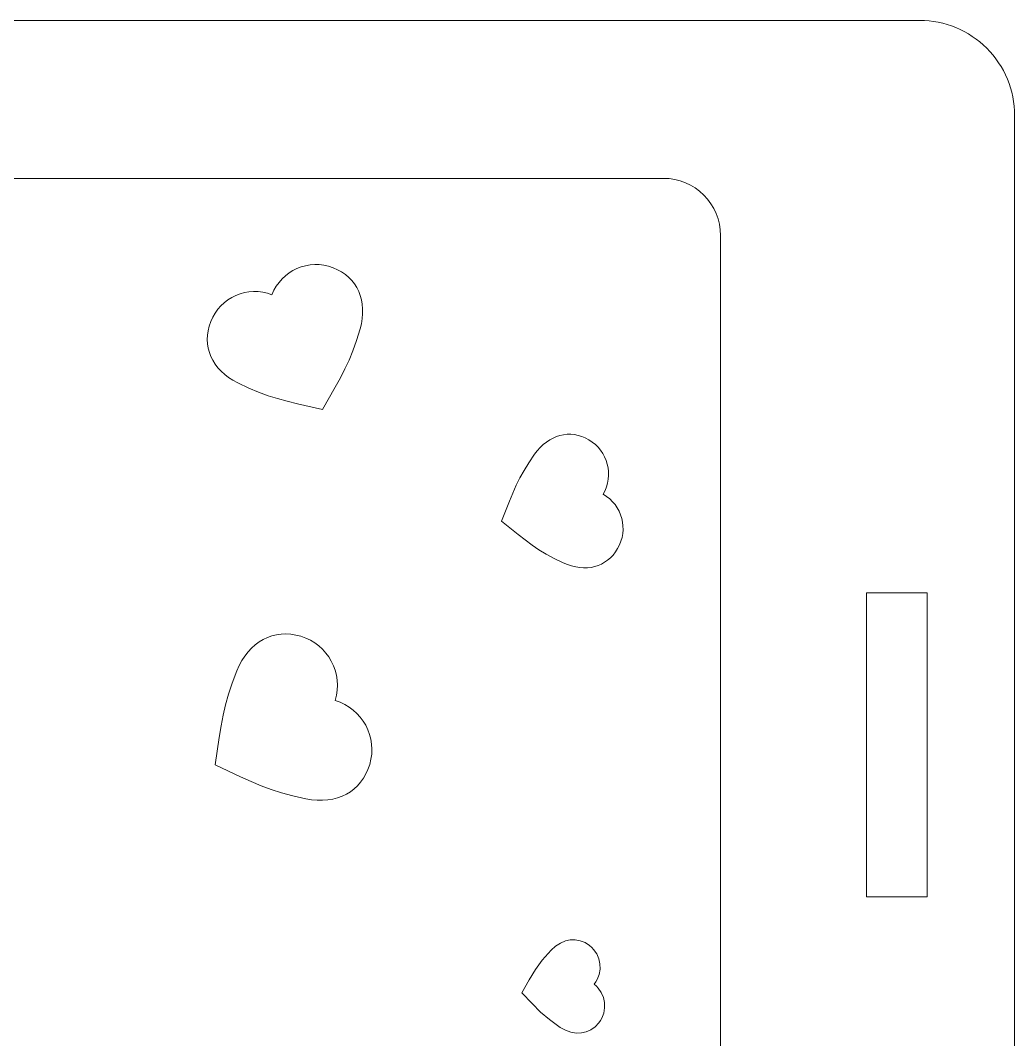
# Model space of a CAD drawing. Header units: millimetres. Extents: x -178 to 178, y -197 to 165.
# Drawn here: x 125.2 to 177.5, y 111.8 to 165.5 of the extents above; entities that cross this region are included whole.
import ezdxf

# ---------------------------------------------------------------- set-up
doc = ezdxf.new("R2010")
doc.units = ezdxf.units.MM
doc.header["$MEASUREMENT"] = 0
doc.layers.add('Calque_par_d_faut', color=7, linetype='Continuous')

msp = doc.modelspace()

# ---------------------------------------------------------------- linework, layer by layer
at = {"layer": 'Calque_par_d_faut', "color": 1, "lineweight": 9}
for points, knots in [([(-173.1455, 165.4772), (-174.4725, 165.4763), (-175.7447, 164.9484), (-176.6824, 164.0095), (-176.6824, 164.0095), (-177.6201, 163.0707), (-178.1464, 161.8041), (-178.1455, 160.4772), (-178.1455, 160.4772), (-178.1455, 160.4772), (-178.1455, -24.5228), (-178.1455, -24.5228), (-178.1455, -24.5228), (-178.1447, -25.8498), (-177.6168, -27.122), (-176.6779, -28.0597), (-176.6779, -28.0597), (-175.7391, -28.9974), (-174.4725, -29.5237), (-173.1455, -29.5228), (-173.1455, -29.5228), (-173.1455, -29.5228), (172.4975, -29.5228), (172.4975, -29.5228), (172.4975, -29.5228), (173.8245, -29.522), (175.0967, -28.9941), (176.0344, -28.0552), (176.0344, -28.0552), (176.9721, -27.1163), (177.4984, -25.8498), (177.4975, -24.5228), (177.4975, -24.5228), (177.4975, -24.5228), (177.4975, 71.9694), (177.4975, 71.9694), (177.4975, 71.9694), (177.4975, 71.9694), (177.4975, 79.9694), (177.4975, 79.9694), (177.4975, 79.9694), (177.4975, 79.9694), (177.4975, 160.4772), (177.4975, 160.4772), (177.4975, 160.4772), (177.4967, 161.8041), (176.9688, 163.0763), (176.0299, 164.014), (176.0299, 164.014), (175.0911, 164.9517), (173.8245, 165.478), (172.4975, 165.4772), (172.4975, 165.4772), (172.4975, 165.4772), (-173.1455, 165.4772), (-173.1455, 165.4772), (-173.1455, 165.4772), (-173.1455, 165.4772), (-173.1455, 165.4772), (-173.1455, 165.4772)], [0, 0, 0, 0, 0.0625, 0.0625, 0.0625, 0.0625, 0.125, 0.125, 0.125, 0.125, 0.1875, 0.1875, 0.1875, 0.1875, 0.25, 0.25, 0.25, 0.25, 0.3125, 0.3125, 0.3125, 0.3125, 0.375, 0.375, 0.375, 0.375, 0.4375, 0.4375, 0.4375, 0.4375, 0.5, 0.5, 0.5, 0.5, 0.5625, 0.5625, 0.5625, 0.5625, 0.625, 0.625, 0.625, 0.625, 0.6875, 0.6875, 0.6875, 0.6875, 0.75, 0.75, 0.75, 0.75, 0.8125, 0.8125, 0.8125, 0.8125, 0.875, 0.875, 0.875, 0.875, 1, 1, 1, 1]), ([(169.6975, 119.3522), (169.6975, 119.3522), (169.6975, 135.3522), (169.6975, 135.3522), (169.6975, 135.3522), (169.6975, 135.3522), (172.8975, 135.3522), (172.8975, 135.3522), (172.8975, 135.3522), (172.8975, 135.3522), (172.8975, 119.3522), (172.8975, 119.3522), (172.8975, 119.3522), (172.8975, 119.3522), (169.6975, 119.3522), (169.6975, 119.3522), (169.6975, 119.3522), (169.6975, 119.3522), (169.6975, 119.3522), (169.6975, 119.3522)], [0, 0, 0, 0, 0.1666667, 0.1666667, 0.1666667, 0.1666667, 0.3333333, 0.3333333, 0.3333333, 0.3333333, 0.5, 0.5, 0.5, 0.5, 0.6666667, 0.6666667, 0.6666667, 0.6666667, 1, 1, 1, 1])]:
    msp.add_open_spline(points, degree=3, knots=knots, dxfattribs=at)
at = {"layer": 'Calque_par_d_faut', "color": 150, "lineweight": 9}
for points, knots in [([(159.0166, 157.1652), (159.8117, 157.1657), (160.5745, 156.8503), (161.1371, 156.2884), (161.1371, 156.2884), (161.6997, 155.7265), (162.0161, 154.9604), (162.0166, 154.1652), (162.0166, 154.1652), (162.0166, 154.1652), (162.0166, -18.2109), (162.0166, -18.2109), (162.0166, -18.2109), (162.0171, -19.006), (161.7017, -19.7688), (161.1398, -20.3314), (161.1398, -20.3314), (160.5779, -20.894), (159.8117, -21.2104), (159.0166, -21.2109), (159.0166, -21.2109), (159.0166, -21.2109), (38.413, -21.2109), (38.413, -21.2109), (38.413, -21.2109), (37.6179, -21.2114), (36.8551, -20.896), (36.2925, -20.3341), (36.2925, -20.3341), (35.7299, -19.7722), (35.4135, -19.006), (35.413, -18.2109), (35.413, -18.2109), (35.413, -18.2109), (35.413, 154.1652), (35.413, 154.1652), (35.413, 154.1652), (35.4125, 154.9604), (35.7279, 155.7231), (36.2898, 156.2857), (36.2898, 156.2857), (36.8517, 156.8484), (37.6179, 157.1647), (38.413, 157.1652), (38.413, 157.1652), (38.413, 157.1652), (159.0166, 157.1652), (159.0166, 157.1652), (159.0166, 157.1652), (159.0166, 157.1652), (159.0166, 157.1652), (159.0166, 157.1652)], [0, 0, 0, 0, 0.0714286, 0.0714286, 0.0714286, 0.0714286, 0.1428571, 0.1428571, 0.1428571, 0.1428571, 0.2142857, 0.2142857, 0.2142857, 0.2142857, 0.2857143, 0.2857143, 0.2857143, 0.2857143, 0.3571429, 0.3571429, 0.3571429, 0.3571429, 0.4285714, 0.4285714, 0.4285714, 0.4285714, 0.5, 0.5, 0.5, 0.5, 0.5714286, 0.5714286, 0.5714286, 0.5714286, 0.6428571, 0.6428571, 0.6428571, 0.6428571, 0.7142857, 0.7142857, 0.7142857, 0.7142857, 0.7857143, 0.7857143, 0.7857143, 0.7857143, 0.8571429, 0.8571429, 0.8571429, 0.8571429, 1, 1, 1, 1]), ([(138.4027, 151.0426), (138.4027, 151.0426), (138.5069, 151.2752), (138.5069, 151.2752), (138.5069, 151.2752), (138.5069, 151.2752), (138.6316, 151.4919), (138.6316, 151.4919), (138.6316, 151.4919), (138.6316, 151.4919), (138.7753, 151.692), (138.7753, 151.692), (138.7753, 151.692), (138.7753, 151.692), (138.9362, 151.8749), (138.9362, 151.8749), (138.9362, 151.8749), (138.9362, 151.8749), (139.1128, 152.0397), (139.1128, 152.0397), (139.1128, 152.0397), (139.1128, 152.0397), (139.3035, 152.1858), (139.3035, 152.1858), (139.3035, 152.1858), (139.3035, 152.1858), (139.5065, 152.3125), (139.5065, 152.3125), (139.5065, 152.3125), (139.5065, 152.3125), (139.7203, 152.4191), (139.7203, 152.4191), (139.7203, 152.4191), (139.7203, 152.4191), (139.9434, 152.5048), (139.9434, 152.5048), (139.9434, 152.5048), (139.9434, 152.5048), (140.174, 152.5689), (140.174, 152.5689), (140.174, 152.5689), (140.174, 152.5689), (140.4105, 152.6107), (140.4105, 152.6107), (140.4105, 152.6107), (140.4105, 152.6107), (140.6513, 152.6295), (140.6513, 152.6295), (140.6513, 152.6295), (140.6513, 152.6295), (140.8948, 152.6247), (140.8948, 152.6247), (140.8948, 152.6247), (140.8948, 152.6247), (141.1395, 152.5954), (141.1395, 152.5954), (141.1395, 152.5954), (141.1395, 152.5954), (141.3835, 152.5409), (141.3835, 152.5409), (141.3835, 152.5409), (141.3835, 152.5409), (141.6254, 152.4606), (141.6254, 152.4606), (141.6254, 152.4606), (141.6254, 152.4606), (141.8571, 152.3586), (141.8571, 152.3586), (141.8571, 152.3586), (141.8571, 152.3586), (142.0711, 152.2399), (142.0711, 152.2399), (142.0711, 152.2399), (142.0711, 152.2399), (142.2673, 152.1053), (142.2673, 152.1053), (142.2673, 152.1053), (142.2673, 152.1053), (142.4453, 151.9554), (142.4453, 151.9554), (142.4453, 151.9554), (142.4453, 151.9554), (142.6047, 151.791), (142.6047, 151.791), (142.6047, 151.791), (142.6047, 151.791), (142.7453, 151.613), (142.7453, 151.613), (142.7453, 151.613), (142.7453, 151.613), (142.8668, 151.4219), (142.8668, 151.4219), (142.8668, 151.4219), (142.8668, 151.4219), (142.9687, 151.2185), (142.9687, 151.2185), (142.9687, 151.2185), (142.9687, 151.2185), (143.0508, 151.0036), (143.0508, 151.0036), (143.0508, 151.0036), (143.0508, 151.0036), (143.1128, 150.7779), (143.1128, 150.7779), (143.1128, 150.7779), (143.1128, 150.7779), (143.1543, 150.5421), (143.1543, 150.5421), (143.1543, 150.5421), (143.1543, 150.5421), (143.175, 150.297), (143.175, 150.297), (143.175, 150.297), (143.175, 150.297), (143.1746, 150.0433), (143.1746, 150.0433), (143.1746, 150.0433), (143.1746, 150.0433), (143.1528, 149.7817), (143.1528, 149.7817), (143.1528, 149.7817), (143.1528, 149.7817), (143.1092, 149.513), (143.1092, 149.513), (143.1092, 149.513), (143.1092, 149.513), (143.0435, 149.2379), (143.0435, 149.2379), (143.0435, 149.2379), (143.0435, 149.2379), (142.853, 148.6275), (142.853, 148.6275), (142.853, 148.6275), (142.853, 148.6275), (142.6613, 148.0907), (142.6613, 148.0907), (142.6613, 148.0907), (142.6613, 148.0907), (142.4607, 147.6023), (142.4607, 147.6023), (142.4607, 147.6023), (142.4607, 147.6023), (142.2438, 147.1369), (142.2438, 147.1369), (142.2438, 147.1369), (142.2438, 147.1369), (142.0029, 146.6692), (142.0029, 146.6692), (142.0029, 146.6692), (142.0029, 146.6692), (141.7307, 146.1741), (141.7307, 146.1741), (141.7307, 146.1741), (141.7307, 146.1741), (141.0616, 144.9998), (141.0616, 144.9998), (141.0616, 144.9998), (141.0616, 144.9998), (139.7438, 145.2998), (139.7438, 145.2998), (139.7438, 145.2998), (139.7438, 145.2998), (139.1948, 145.4336), (139.1948, 145.4336), (139.1948, 145.4336), (139.1948, 145.4336), (138.6873, 145.572), (138.6873, 145.572), (138.6873, 145.572), (138.6873, 145.572), (138.1976, 145.7264), (138.1976, 145.7264), (138.1976, 145.7264), (138.1976, 145.7264), (137.702, 145.9085), (137.702, 145.9085), (137.702, 145.9085), (137.702, 145.9085), (137.1767, 146.1298), (137.1767, 146.1298), (137.1767, 146.1298), (137.1767, 146.1298), (136.598, 146.4017), (136.598, 146.4017), (136.598, 146.4017), (136.598, 146.4017), (136.3508, 146.5391), (136.3508, 146.5391), (136.3508, 146.5391), (136.3508, 146.5391), (136.1232, 146.6885), (136.1232, 146.6885), (136.1232, 146.6885), (136.1232, 146.6885), (135.9156, 146.8491), (135.9156, 146.8491), (135.9156, 146.8491), (135.9156, 146.8491), (135.7283, 147.0203), (135.7283, 147.0203), (135.7283, 147.0203), (135.7283, 147.0203), (135.5615, 147.2011), (135.5615, 147.2011), (135.5615, 147.2011), (135.5615, 147.2011), (135.4157, 147.391), (135.4157, 147.391), (135.4157, 147.391), (135.4157, 147.391), (135.2912, 147.5892), (135.2912, 147.5892), (135.2912, 147.5892), (135.2912, 147.5892), (135.1882, 147.7949), (135.1882, 147.7949), (135.1882, 147.7949), (135.1882, 147.7949), (135.1071, 148.0075), (135.1071, 148.0075), (135.1071, 148.0075), (135.1071, 148.0075), (135.0483, 148.2261), (135.0483, 148.2261), (135.0483, 148.2261), (135.0483, 148.2261), (135.012, 148.4501), (135.012, 148.4501), (135.012, 148.4501), (135.012, 148.4501), (134.9985, 148.6787), (134.9985, 148.6787), (134.9985, 148.6787), (134.9985, 148.6787), (135.0083, 148.9111), (135.0083, 148.9111), (135.0083, 148.9111), (135.0083, 148.9111), (135.0415, 149.1468), (135.0415, 149.1468), (135.0415, 149.1468), (135.0415, 149.1468), (135.0986, 149.3848), (135.0986, 149.3848), (135.0986, 149.3848), (135.0986, 149.3848), (135.1799, 149.6245), (135.1799, 149.6245), (135.1799, 149.6245), (135.1799, 149.6245), (135.2841, 149.8571), (135.2841, 149.8571), (135.2841, 149.8571), (135.2841, 149.8571), (135.4089, 150.0738), (135.4089, 150.0738), (135.4089, 150.0738), (135.4089, 150.0738), (135.5525, 150.2739), (135.5525, 150.2739), (135.5525, 150.2739), (135.5525, 150.2739), (135.7135, 150.4568), (135.7135, 150.4568), (135.7135, 150.4568), (135.7135, 150.4568), (135.89, 150.6216), (135.89, 150.6216), (135.89, 150.6216), (135.89, 150.6216), (136.0807, 150.7677), (136.0807, 150.7677), (136.0807, 150.7677), (136.0807, 150.7677), (136.2837, 150.8944), (136.2837, 150.8944), (136.2837, 150.8944), (136.2837, 150.8944), (136.4976, 151.001), (136.4976, 151.001), (136.4976, 151.001), (136.4976, 151.001), (136.7206, 151.0867), (136.7206, 151.0867), (136.7206, 151.0867), (136.7206, 151.0867), (136.9512, 151.1508), (136.9512, 151.1508), (136.9512, 151.1508), (136.9512, 151.1508), (137.1877, 151.1926), (137.1877, 151.1926), (137.1877, 151.1926), (137.1877, 151.1926), (137.4285, 151.2114), (137.4285, 151.2114), (137.4285, 151.2114), (137.4285, 151.2114), (137.6721, 151.2066), (137.6721, 151.2066), (137.6721, 151.2066), (137.6721, 151.2066), (137.9167, 151.1773), (137.9167, 151.1773), (137.9167, 151.1773), (137.9167, 151.1773), (138.1607, 151.1228), (138.1607, 151.1228), (138.1607, 151.1228), (138.1607, 151.1228), (138.4027, 151.0426), (138.4027, 151.0426), (138.4027, 151.0426), (138.4027, 151.0426), (138.4027, 151.0426), (138.4027, 151.0426)], [0, 0, 0, 0, 0.0125, 0.0125, 0.0125, 0.0125, 0.025, 0.025, 0.025, 0.025, 0.0375, 0.0375, 0.0375, 0.0375, 0.05, 0.05, 0.05, 0.05, 0.0625, 0.0625, 0.0625, 0.0625, 0.075, 0.075, 0.075, 0.075, 0.0875, 0.0875, 0.0875, 0.0875, 0.1, 0.1, 0.1, 0.1, 0.1125, 0.1125, 0.1125, 0.1125, 0.125, 0.125, 0.125, 0.125, 0.1375, 0.1375, 0.1375, 0.1375, 0.15, 0.15, 0.15, 0.15, 0.1625, 0.1625, 0.1625, 0.1625, 0.175, 0.175, 0.175, 0.175, 0.1875, 0.1875, 0.1875, 0.1875, 0.2, 0.2, 0.2, 0.2, 0.2125, 0.2125, 0.2125, 0.2125, 0.225, 0.225, 0.225, 0.225, 0.2375, 0.2375, 0.2375, 0.2375, 0.25, 0.25, 0.25, 0.25, 0.2625, 0.2625, 0.2625, 0.2625, 0.275, 0.275, 0.275, 0.275, 0.2875, 0.2875, 0.2875, 0.2875, 0.3, 0.3, 0.3, 0.3, 0.3125, 0.3125, 0.3125, 0.3125, 0.325, 0.325, 0.325, 0.325, 0.3375, 0.3375, 0.3375, 0.3375, 0.35, 0.35, 0.35, 0.35, 0.3625, 0.3625, 0.3625, 0.3625, 0.375, 0.375, 0.375, 0.375, 0.3875, 0.3875, 0.3875, 0.3875, 0.4, 0.4, 0.4, 0.4, 0.4125, 0.4125, 0.4125, 0.4125, 0.425, 0.425, 0.425, 0.425, 0.4375, 0.4375, 0.4375, 0.4375, 0.45, 0.45, 0.45, 0.45, 0.4625, 0.4625, 0.4625, 0.4625, 0.475, 0.475, 0.475, 0.475, 0.4875, 0.4875, 0.4875, 0.4875, 0.5, 0.5, 0.5, 0.5, 0.5125, 0.5125, 0.5125, 0.5125, 0.525, 0.525, 0.525, 0.525, 0.5375, 0.5375, 0.5375, 0.5375, 0.55, 0.55, 0.55, 0.55, 0.5625, 0.5625, 0.5625, 0.5625, 0.575, 0.575, 0.575, 0.575, 0.5875, 0.5875, 0.5875, 0.5875, 0.6, 0.6, 0.6, 0.6, 0.6125, 0.6125, 0.6125, 0.6125, 0.625, 0.625, 0.625, 0.625, 0.6375, 0.6375, 0.6375, 0.6375, 0.65, 0.65, 0.65, 0.65, 0.6625, 0.6625, 0.6625, 0.6625, 0.675, 0.675, 0.675, 0.675, 0.6875, 0.6875, 0.6875, 0.6875, 0.7, 0.7, 0.7, 0.7, 0.7125, 0.7125, 0.7125, 0.7125, 0.725, 0.725, 0.725, 0.725, 0.7375, 0.7375, 0.7375, 0.7375, 0.75, 0.75, 0.75, 0.75, 0.7625, 0.7625, 0.7625, 0.7625, 0.775, 0.775, 0.775, 0.775, 0.7875, 0.7875, 0.7875, 0.7875, 0.8, 0.8, 0.8, 0.8, 0.8125, 0.8125, 0.8125, 0.8125, 0.825, 0.825, 0.825, 0.825, 0.8375, 0.8375, 0.8375, 0.8375, 0.85, 0.85, 0.85, 0.85, 0.8625, 0.8625, 0.8625, 0.8625, 0.875, 0.875, 0.875, 0.875, 0.8875, 0.8875, 0.8875, 0.8875, 0.9, 0.9, 0.9, 0.9, 0.9125, 0.9125, 0.9125, 0.9125, 0.925, 0.925, 0.925, 0.925, 0.9375, 0.9375, 0.9375, 0.9375, 0.95, 0.95, 0.95, 0.95, 0.9625, 0.9625, 0.9625, 0.9625, 0.975, 0.975, 0.975, 0.975, 1, 1, 1, 1]), ([(155.8426, 140.5441), (155.8426, 140.5441), (156.0221, 140.4273), (156.0221, 140.4273), (156.0221, 140.4273), (156.0221, 140.4273), (156.1857, 140.2956), (156.1857, 140.2956), (156.1857, 140.2956), (156.1857, 140.2956), (156.3331, 140.1503), (156.3331, 140.1503), (156.3331, 140.1503), (156.3331, 140.1503), (156.464, 139.9929), (156.464, 139.9929), (156.464, 139.9929), (156.464, 139.9929), (156.5778, 139.8249), (156.5778, 139.8249), (156.5778, 139.8249), (156.5778, 139.8249), (156.6743, 139.6477), (156.6743, 139.6477), (156.6743, 139.6477), (156.6743, 139.6477), (156.753, 139.4626), (156.753, 139.4626), (156.753, 139.4626), (156.753, 139.4626), (156.8136, 139.2713), (156.8136, 139.2713), (156.8136, 139.2713), (156.8136, 139.2713), (156.8556, 139.075), (156.8556, 139.075), (156.8556, 139.075), (156.8556, 139.075), (156.8788, 138.8753), (156.8788, 138.8753), (156.8788, 138.8753), (156.8788, 138.8753), (156.8828, 138.6735), (156.8828, 138.6735), (156.8828, 138.6735), (156.8828, 138.6735), (156.8671, 138.4712), (156.8671, 138.4712), (156.8671, 138.4712), (156.8671, 138.4712), (156.8313, 138.2697), (156.8313, 138.2697), (156.8313, 138.2697), (156.8313, 138.2697), (156.7751, 138.0705), (156.7751, 138.0705), (156.7751, 138.0705), (156.7751, 138.0705), (156.6982, 137.875), (156.6982, 137.875), (156.6982, 137.875), (156.6982, 137.875), (156.6001, 137.6847), (156.6001, 137.6847), (156.6001, 137.6847), (156.6001, 137.6847), (156.4852, 137.5057), (156.4852, 137.5057), (156.4852, 137.5057), (156.4852, 137.5057), (156.3589, 137.3435), (156.3589, 137.3435), (156.3589, 137.3435), (156.3589, 137.3435), (156.2215, 137.1982), (156.2215, 137.1982), (156.2215, 137.1982), (156.2215, 137.1982), (156.074, 137.07), (156.074, 137.07), (156.074, 137.07), (156.074, 137.07), (155.9168, 136.959), (155.9168, 136.959), (155.9168, 136.959), (155.9168, 136.959), (155.7507, 136.8655), (155.7507, 136.8655), (155.7507, 136.8655), (155.7507, 136.8655), (155.5763, 136.7896), (155.5763, 136.7896), (155.5763, 136.7896), (155.5763, 136.7896), (155.3942, 136.7315), (155.3942, 136.7315), (155.3942, 136.7315), (155.3942, 136.7315), (155.2052, 136.6913), (155.2052, 136.6913), (155.2052, 136.6913), (155.2052, 136.6913), (155.0098, 136.6692), (155.0098, 136.6692), (155.0098, 136.6692), (155.0098, 136.6692), (154.8087, 136.6655), (154.8087, 136.6655), (154.8087, 136.6655), (154.8087, 136.6655), (154.6025, 136.6802), (154.6025, 136.6802), (154.6025, 136.6802), (154.6025, 136.6802), (154.392, 136.7136), (154.392, 136.7136), (154.392, 136.7136), (154.392, 136.7136), (154.1777, 136.7657), (154.1777, 136.7657), (154.1777, 136.7657), (154.1777, 136.7657), (153.9604, 136.8369), (153.9604, 136.8369), (153.9604, 136.8369), (153.9604, 136.8369), (153.7406, 136.9272), (153.7406, 136.9272), (153.7406, 136.9272), (153.7406, 136.9272), (153.2588, 137.1648), (153.2588, 137.1648), (153.2588, 137.1648), (153.2588, 137.1648), (152.8382, 137.3938), (152.8382, 137.3938), (152.8382, 137.3938), (152.8382, 137.3938), (152.4589, 137.6238), (152.4589, 137.6238), (152.4589, 137.6238), (152.4589, 137.6238), (152.1009, 137.8645), (152.1009, 137.8645), (152.1009, 137.8645), (152.1009, 137.8645), (151.3686, 138.4157), (151.3686, 138.4157), (151.3686, 138.4157), (151.3686, 138.4157), (150.4811, 139.1239), (150.4811, 139.1239), (150.4811, 139.1239), (150.4811, 139.1239), (150.9016, 140.1786), (150.9016, 140.1786), (150.9016, 140.1786), (150.9016, 140.1786), (151.265, 141.0201), (151.265, 141.0201), (151.265, 141.0201), (151.265, 141.0201), (151.457, 141.4064), (151.457, 141.4064), (151.457, 141.4064), (151.457, 141.4064), (151.6726, 141.794), (151.6726, 141.794), (151.6726, 141.794), (151.6726, 141.794), (151.9246, 142.2012), (151.9246, 142.2012), (151.9246, 142.2012), (151.9246, 142.2012), (152.2257, 142.6462), (152.2257, 142.6462), (152.2257, 142.6462), (152.2257, 142.6462), (152.3719, 142.8334), (152.3719, 142.8334), (152.3719, 142.8334), (152.3719, 142.8334), (152.5256, 143.0029), (152.5256, 143.0029), (152.5256, 143.0029), (152.5256, 143.0029), (152.6859, 143.1543), (152.6859, 143.1543), (152.6859, 143.1543), (152.6859, 143.1543), (152.8523, 143.2875), (152.8523, 143.2875), (152.8523, 143.2875), (152.8523, 143.2875), (153.0241, 143.4023), (153.0241, 143.4023), (153.0241, 143.4023), (153.0241, 143.4023), (153.2007, 143.4986), (153.2007, 143.4986), (153.2007, 143.4986), (153.2007, 143.4986), (153.3814, 143.5762), (153.3814, 143.5762), (153.3814, 143.5762), (153.3814, 143.5762), (153.5656, 143.6349), (153.5656, 143.6349), (153.5656, 143.6349), (153.5656, 143.6349), (153.7525, 143.6745), (153.7525, 143.6745), (153.7525, 143.6745), (153.7525, 143.6745), (153.9417, 143.6949), (153.9417, 143.6949), (153.9417, 143.6949), (153.9417, 143.6949), (154.1323, 143.6959), (154.1323, 143.6959), (154.1323, 143.6959), (154.1323, 143.6959), (154.3238, 143.6773), (154.3238, 143.6773), (154.3238, 143.6773), (154.3238, 143.6773), (154.5154, 143.6389), (154.5154, 143.6389), (154.5154, 143.6389), (154.5154, 143.6389), (154.7067, 143.5806), (154.7067, 143.5806), (154.7067, 143.5806), (154.7067, 143.5806), (154.8968, 143.5023), (154.8968, 143.5023), (154.8968, 143.5023), (154.8968, 143.5023), (155.0852, 143.4036), (155.0852, 143.4036), (155.0852, 143.4036), (155.0852, 143.4036), (155.2646, 143.2868), (155.2646, 143.2868), (155.2646, 143.2868), (155.2646, 143.2868), (155.4283, 143.1551), (155.4283, 143.1551), (155.4283, 143.1551), (155.4283, 143.1551), (155.5757, 143.0098), (155.5757, 143.0098), (155.5757, 143.0098), (155.5757, 143.0098), (155.7065, 142.8524), (155.7065, 142.8524), (155.7065, 142.8524), (155.7065, 142.8524), (155.8203, 142.6844), (155.8203, 142.6844), (155.8203, 142.6844), (155.8203, 142.6844), (155.9168, 142.5071), (155.9168, 142.5071), (155.9168, 142.5071), (155.9168, 142.5071), (155.9955, 142.3221), (155.9955, 142.3221), (155.9955, 142.3221), (155.9955, 142.3221), (156.0561, 142.1308), (156.0561, 142.1308), (156.0561, 142.1308), (156.0561, 142.1308), (156.0982, 141.9345), (156.0982, 141.9345), (156.0982, 141.9345), (156.0982, 141.9345), (156.1214, 141.7348), (156.1214, 141.7348), (156.1214, 141.7348), (156.1214, 141.7348), (156.1253, 141.533), (156.1253, 141.533), (156.1253, 141.533), (156.1253, 141.533), (156.1096, 141.3307), (156.1096, 141.3307), (156.1096, 141.3307), (156.1096, 141.3307), (156.0739, 141.1292), (156.0739, 141.1292), (156.0739, 141.1292), (156.0739, 141.1292), (156.0177, 140.93), (156.0177, 140.93), (156.0177, 140.93), (156.0177, 140.93), (155.9407, 140.7345), (155.9407, 140.7345), (155.9407, 140.7345), (155.9407, 140.7345), (155.8426, 140.5441), (155.8426, 140.5441), (155.8426, 140.5441), (155.8426, 140.5441), (155.8426, 140.5441), (155.8426, 140.5441)], [0, 0, 0, 0, 0.0128205, 0.0128205, 0.0128205, 0.0128205, 0.025641, 0.025641, 0.025641, 0.025641, 0.0384615, 0.0384615, 0.0384615, 0.0384615, 0.0512821, 0.0512821, 0.0512821, 0.0512821, 0.0641026, 0.0641026, 0.0641026, 0.0641026, 0.0769231, 0.0769231, 0.0769231, 0.0769231, 0.0897436, 0.0897436, 0.0897436, 0.0897436, 0.1025641, 0.1025641, 0.1025641, 0.1025641, 0.1153846, 0.1153846, 0.1153846, 0.1153846, 0.1282051, 0.1282051, 0.1282051, 0.1282051, 0.1410256, 0.1410256, 0.1410256, 0.1410256, 0.1538462, 0.1538462, 0.1538462, 0.1538462, 0.1666667, 0.1666667, 0.1666667, 0.1666667, 0.1794872, 0.1794872, 0.1794872, 0.1794872, 0.1923077, 0.1923077, 0.1923077, 0.1923077, 0.2051282, 0.2051282, 0.2051282, 0.2051282, 0.2179487, 0.2179487, 0.2179487, 0.2179487, 0.2307692, 0.2307692, 0.2307692, 0.2307692, 0.2435897, 0.2435897, 0.2435897, 0.2435897, 0.2564103, 0.2564103, 0.2564103, 0.2564103, 0.2692308, 0.2692308, 0.2692308, 0.2692308, 0.2820513, 0.2820513, 0.2820513, 0.2820513, 0.2948718, 0.2948718, 0.2948718, 0.2948718, 0.3076923, 0.3076923, 0.3076923, 0.3076923, 0.3205128, 0.3205128, 0.3205128, 0.3205128, 0.3333333, 0.3333333, 0.3333333, 0.3333333, 0.3461538, 0.3461538, 0.3461538, 0.3461538, 0.3589744, 0.3589744, 0.3589744, 0.3589744, 0.3717949, 0.3717949, 0.3717949, 0.3717949, 0.3846154, 0.3846154, 0.3846154, 0.3846154, 0.3974359, 0.3974359, 0.3974359, 0.3974359, 0.4102564, 0.4102564, 0.4102564, 0.4102564, 0.4230769, 0.4230769, 0.4230769, 0.4230769, 0.4358974, 0.4358974, 0.4358974, 0.4358974, 0.4487179, 0.4487179, 0.4487179, 0.4487179, 0.4615385, 0.4615385, 0.4615385, 0.4615385, 0.474359, 0.474359, 0.474359, 0.474359, 0.4871795, 0.4871795, 0.4871795, 0.4871795, 0.5, 0.5, 0.5, 0.5, 0.5128205, 0.5128205, 0.5128205, 0.5128205, 0.525641, 0.525641, 0.525641, 0.525641, 0.5384615, 0.5384615, 0.5384615, 0.5384615, 0.5512821, 0.5512821, 0.5512821, 0.5512821, 0.5641026, 0.5641026, 0.5641026, 0.5641026, 0.5769231, 0.5769231, 0.5769231, 0.5769231, 0.5897436, 0.5897436, 0.5897436, 0.5897436, 0.6025641, 0.6025641, 0.6025641, 0.6025641, 0.6153846, 0.6153846, 0.6153846, 0.6153846, 0.6282051, 0.6282051, 0.6282051, 0.6282051, 0.6410256, 0.6410256, 0.6410256, 0.6410256, 0.6538462, 0.6538462, 0.6538462, 0.6538462, 0.6666667, 0.6666667, 0.6666667, 0.6666667, 0.6794872, 0.6794872, 0.6794872, 0.6794872, 0.6923077, 0.6923077, 0.6923077, 0.6923077, 0.7051282, 0.7051282, 0.7051282, 0.7051282, 0.7179487, 0.7179487, 0.7179487, 0.7179487, 0.7307692, 0.7307692, 0.7307692, 0.7307692, 0.7435897, 0.7435897, 0.7435897, 0.7435897, 0.7564103, 0.7564103, 0.7564103, 0.7564103, 0.7692308, 0.7692308, 0.7692308, 0.7692308, 0.7820513, 0.7820513, 0.7820513, 0.7820513, 0.7948718, 0.7948718, 0.7948718, 0.7948718, 0.8076923, 0.8076923, 0.8076923, 0.8076923, 0.8205128, 0.8205128, 0.8205128, 0.8205128, 0.8333333, 0.8333333, 0.8333333, 0.8333333, 0.8461538, 0.8461538, 0.8461538, 0.8461538, 0.8589744, 0.8589744, 0.8589744, 0.8589744, 0.8717949, 0.8717949, 0.8717949, 0.8717949, 0.8846154, 0.8846154, 0.8846154, 0.8846154, 0.8974359, 0.8974359, 0.8974359, 0.8974359, 0.9102564, 0.9102564, 0.9102564, 0.9102564, 0.9230769, 0.9230769, 0.9230769, 0.9230769, 0.9358974, 0.9358974, 0.9358974, 0.9358974, 0.9487179, 0.9487179, 0.9487179, 0.9487179, 0.9615385, 0.9615385, 0.9615385, 0.9615385, 0.974359, 0.974359, 0.974359, 0.974359, 1, 1, 1, 1]), ([(141.736, 129.6928), (141.736, 129.6928), (141.997, 129.5997), (141.997, 129.5997), (141.997, 129.5997), (141.997, 129.5997), (142.2425, 129.4831), (142.2425, 129.4831), (142.2425, 129.4831), (142.2425, 129.4831), (142.4717, 129.3446), (142.4717, 129.3446), (142.4717, 129.3446), (142.4717, 129.3446), (142.6837, 129.1859), (142.6837, 129.1859), (142.6837, 129.1859), (142.6837, 129.1859), (142.8774, 129.0086), (142.8774, 129.0086), (142.8774, 129.0086), (142.8774, 129.0086), (143.0521, 128.8146), (143.0521, 128.8146), (143.0521, 128.8146), (143.0521, 128.8146), (143.2068, 128.6054), (143.2068, 128.6054), (143.2068, 128.6054), (143.2068, 128.6054), (143.3406, 128.3828), (143.3406, 128.3828), (143.3406, 128.3828), (143.3406, 128.3828), (143.4526, 128.1485), (143.4526, 128.1485), (143.4526, 128.1485), (143.4526, 128.1485), (143.5418, 127.9041), (143.5418, 127.9041), (143.5418, 127.9041), (143.5418, 127.9041), (143.6074, 127.6514), (143.6074, 127.6514), (143.6074, 127.6514), (143.6074, 127.6514), (143.6485, 127.392), (143.6485, 127.392), (143.6485, 127.392), (143.6485, 127.392), (143.6641, 127.1277), (143.6641, 127.1277), (143.6641, 127.1277), (143.6641, 127.1277), (143.6533, 126.8601), (143.6533, 126.8601), (143.6533, 126.8601), (143.6533, 126.8601), (143.6152, 126.5909), (143.6152, 126.5909), (143.6152, 126.5909), (143.6152, 126.5909), (143.549, 126.3219), (143.549, 126.3219), (143.549, 126.3219), (143.549, 126.3219), (143.4583, 126.0621), (143.4583, 126.0621), (143.4583, 126.0621), (143.4583, 126.0621), (143.348, 125.82), (143.348, 125.82), (143.348, 125.82), (143.348, 125.82), (143.2189, 125.5958), (143.2189, 125.5958), (143.2189, 125.5958), (143.2189, 125.5958), (143.0717, 125.3901), (143.0717, 125.3901), (143.0717, 125.3901), (143.0717, 125.3901), (142.9073, 125.2032), (142.9073, 125.2032), (142.9073, 125.2032), (142.9073, 125.2032), (142.7264, 125.0356), (142.7264, 125.0356), (142.7264, 125.0356), (142.7264, 125.0356), (142.5297, 124.8876), (142.5297, 124.8876), (142.5297, 124.8876), (142.5297, 124.8876), (142.318, 124.7597), (142.318, 124.7597), (142.318, 124.7597), (142.318, 124.7597), (142.0922, 124.6523), (142.0922, 124.6523), (142.0922, 124.6523), (142.0922, 124.6523), (141.8529, 124.5658), (141.8529, 124.5658), (141.8529, 124.5658), (141.8529, 124.5658), (141.6009, 124.5006), (141.6009, 124.5006), (141.6009, 124.5006), (141.6009, 124.5006), (141.3371, 124.4572), (141.3371, 124.4572), (141.3371, 124.4572), (141.3371, 124.4572), (141.0621, 124.4358), (141.0621, 124.4358), (141.0621, 124.4358), (141.0621, 124.4358), (140.7768, 124.4371), (140.7768, 124.4371), (140.7768, 124.4371), (140.7768, 124.4371), (140.4818, 124.4613), (140.4818, 124.4613), (140.4818, 124.4613), (140.4818, 124.4613), (140.1781, 124.5089), (140.1781, 124.5089), (140.1781, 124.5089), (140.1781, 124.5089), (139.5003, 124.663), (139.5003, 124.663), (139.5003, 124.663), (139.5003, 124.663), (138.9022, 124.8248), (138.9022, 124.8248), (138.9022, 124.8248), (138.9022, 124.8248), (138.3557, 125.0002), (138.3557, 125.0002), (138.3557, 125.0002), (138.3557, 125.0002), (137.8328, 125.1954), (137.8328, 125.1954), (137.8328, 125.1954), (137.8328, 125.1954), (137.3054, 125.4163), (137.3054, 125.4163), (137.3054, 125.4163), (137.3054, 125.4163), (136.7454, 125.669), (136.7454, 125.669), (136.7454, 125.669), (136.7454, 125.669), (135.4156, 126.2934), (135.4156, 126.2934), (135.4156, 126.2934), (135.4156, 126.2934), (135.6277, 127.7471), (135.6277, 127.7471), (135.6277, 127.7471), (135.6277, 127.7471), (135.7256, 128.3536), (135.7256, 128.3536), (135.7256, 128.3536), (135.7256, 128.3536), (135.832, 128.9154), (135.832, 128.9154), (135.832, 128.9154), (135.832, 128.9154), (135.9574, 129.4593), (135.9574, 129.4593), (135.9574, 129.4593), (135.9574, 129.4593), (136.1123, 130.012), (136.1123, 130.012), (136.1123, 130.012), (136.1123, 130.012), (136.307, 130.6002), (136.307, 130.6002), (136.307, 130.6002), (136.307, 130.6002), (136.5521, 131.2506), (136.5521, 131.2506), (136.5521, 131.2506), (136.5521, 131.2506), (136.6798, 131.5303), (136.6798, 131.5303), (136.6798, 131.5303), (136.6798, 131.5303), (136.8222, 131.7897), (136.8222, 131.7897), (136.8222, 131.7897), (136.8222, 131.7897), (136.9785, 132.0285), (136.9785, 132.0285), (136.9785, 132.0285), (136.9785, 132.0285), (137.1479, 132.2461), (137.1479, 132.2461), (137.1479, 132.2461), (137.1479, 132.2461), (137.3296, 132.4423), (137.3296, 132.4423), (137.3296, 132.4423), (137.3296, 132.4423), (137.5228, 132.6166), (137.5228, 132.6166), (137.5228, 132.6166), (137.5228, 132.6166), (137.7269, 132.7685), (137.7269, 132.7685), (137.7269, 132.7685), (137.7269, 132.7685), (137.941, 132.8978), (137.941, 132.8978), (137.941, 132.8978), (137.941, 132.8978), (138.1644, 133.0038), (138.1644, 133.0038), (138.1644, 133.0038), (138.1644, 133.0038), (138.3963, 133.0864), (138.3963, 133.0864), (138.3963, 133.0864), (138.3963, 133.0864), (138.6359, 133.1449), (138.6359, 133.1449), (138.6359, 133.1449), (138.6359, 133.1449), (138.8825, 133.1791), (138.8825, 133.1791), (138.8825, 133.1791), (138.8825, 133.1791), (139.1352, 133.1885), (139.1352, 133.1885), (139.1352, 133.1885), (139.1352, 133.1885), (139.3934, 133.1726), (139.3934, 133.1726), (139.3934, 133.1726), (139.3934, 133.1726), (139.6563, 133.1311), (139.6563, 133.1311), (139.6563, 133.1311), (139.6563, 133.1311), (139.923, 133.0636), (139.923, 133.0636), (139.923, 133.0636), (139.923, 133.0636), (140.184, 132.9706), (140.184, 132.9706), (140.184, 132.9706), (140.184, 132.9706), (140.4295, 132.854), (140.4295, 132.854), (140.4295, 132.854), (140.4295, 132.854), (140.6587, 132.7155), (140.6587, 132.7155), (140.6587, 132.7155), (140.6587, 132.7155), (140.8707, 132.5568), (140.8707, 132.5568), (140.8707, 132.5568), (140.8707, 132.5568), (141.0644, 132.3795), (141.0644, 132.3795), (141.0644, 132.3795), (141.0644, 132.3795), (141.2391, 132.1855), (141.2391, 132.1855), (141.2391, 132.1855), (141.2391, 132.1855), (141.3938, 131.9763), (141.3938, 131.9763), (141.3938, 131.9763), (141.3938, 131.9763), (141.5276, 131.7537), (141.5276, 131.7537), (141.5276, 131.7537), (141.5276, 131.7537), (141.6396, 131.5193), (141.6396, 131.5193), (141.6396, 131.5193), (141.6396, 131.5193), (141.7288, 131.275), (141.7288, 131.275), (141.7288, 131.275), (141.7288, 131.275), (141.7944, 131.0222), (141.7944, 131.0222), (141.7944, 131.0222), (141.7944, 131.0222), (141.8355, 130.7629), (141.8355, 130.7629), (141.8355, 130.7629), (141.8355, 130.7629), (141.8511, 130.4985), (141.8511, 130.4985), (141.8511, 130.4985), (141.8511, 130.4985), (141.8403, 130.231), (141.8403, 130.231), (141.8403, 130.231), (141.8403, 130.231), (141.8022, 129.9618), (141.8022, 129.9618), (141.8022, 129.9618), (141.8022, 129.9618), (141.736, 129.6928), (141.736, 129.6928), (141.736, 129.6928), (141.736, 129.6928), (141.736, 129.6928), (141.736, 129.6928)], [0, 0, 0, 0, 0.0125, 0.0125, 0.0125, 0.0125, 0.025, 0.025, 0.025, 0.025, 0.0375, 0.0375, 0.0375, 0.0375, 0.05, 0.05, 0.05, 0.05, 0.0625, 0.0625, 0.0625, 0.0625, 0.075, 0.075, 0.075, 0.075, 0.0875, 0.0875, 0.0875, 0.0875, 0.1, 0.1, 0.1, 0.1, 0.1125, 0.1125, 0.1125, 0.1125, 0.125, 0.125, 0.125, 0.125, 0.1375, 0.1375, 0.1375, 0.1375, 0.15, 0.15, 0.15, 0.15, 0.1625, 0.1625, 0.1625, 0.1625, 0.175, 0.175, 0.175, 0.175, 0.1875, 0.1875, 0.1875, 0.1875, 0.2, 0.2, 0.2, 0.2, 0.2125, 0.2125, 0.2125, 0.2125, 0.225, 0.225, 0.225, 0.225, 0.2375, 0.2375, 0.2375, 0.2375, 0.25, 0.25, 0.25, 0.25, 0.2625, 0.2625, 0.2625, 0.2625, 0.275, 0.275, 0.275, 0.275, 0.2875, 0.2875, 0.2875, 0.2875, 0.3, 0.3, 0.3, 0.3, 0.3125, 0.3125, 0.3125, 0.3125, 0.325, 0.325, 0.325, 0.325, 0.3375, 0.3375, 0.3375, 0.3375, 0.35, 0.35, 0.35, 0.35, 0.3625, 0.3625, 0.3625, 0.3625, 0.375, 0.375, 0.375, 0.375, 0.3875, 0.3875, 0.3875, 0.3875, 0.4, 0.4, 0.4, 0.4, 0.4125, 0.4125, 0.4125, 0.4125, 0.425, 0.425, 0.425, 0.425, 0.4375, 0.4375, 0.4375, 0.4375, 0.45, 0.45, 0.45, 0.45, 0.4625, 0.4625, 0.4625, 0.4625, 0.475, 0.475, 0.475, 0.475, 0.4875, 0.4875, 0.4875, 0.4875, 0.5, 0.5, 0.5, 0.5, 0.5125, 0.5125, 0.5125, 0.5125, 0.525, 0.525, 0.525, 0.525, 0.5375, 0.5375, 0.5375, 0.5375, 0.55, 0.55, 0.55, 0.55, 0.5625, 0.5625, 0.5625, 0.5625, 0.575, 0.575, 0.575, 0.575, 0.5875, 0.5875, 0.5875, 0.5875, 0.6, 0.6, 0.6, 0.6, 0.6125, 0.6125, 0.6125, 0.6125, 0.625, 0.625, 0.625, 0.625, 0.6375, 0.6375, 0.6375, 0.6375, 0.65, 0.65, 0.65, 0.65, 0.6625, 0.6625, 0.6625, 0.6625, 0.675, 0.675, 0.675, 0.675, 0.6875, 0.6875, 0.6875, 0.6875, 0.7, 0.7, 0.7, 0.7, 0.7125, 0.7125, 0.7125, 0.7125, 0.725, 0.725, 0.725, 0.725, 0.7375, 0.7375, 0.7375, 0.7375, 0.75, 0.75, 0.75, 0.75, 0.7625, 0.7625, 0.7625, 0.7625, 0.775, 0.775, 0.775, 0.775, 0.7875, 0.7875, 0.7875, 0.7875, 0.8, 0.8, 0.8, 0.8, 0.8125, 0.8125, 0.8125, 0.8125, 0.825, 0.825, 0.825, 0.825, 0.8375, 0.8375, 0.8375, 0.8375, 0.85, 0.85, 0.85, 0.85, 0.8625, 0.8625, 0.8625, 0.8625, 0.875, 0.875, 0.875, 0.875, 0.8875, 0.8875, 0.8875, 0.8875, 0.9, 0.9, 0.9, 0.9, 0.9125, 0.9125, 0.9125, 0.9125, 0.925, 0.925, 0.925, 0.925, 0.9375, 0.9375, 0.9375, 0.9375, 0.95, 0.95, 0.95, 0.95, 0.9625, 0.9625, 0.9625, 0.9625, 0.975, 0.975, 0.975, 0.975, 1, 1, 1, 1]), ([(155.3671, 114.7558), (155.3671, 114.7558), (155.4786, 114.6584), (155.4786, 114.6584), (155.4786, 114.6584), (155.4786, 114.6584), (155.5777, 114.5524), (155.5777, 114.5524), (155.5777, 114.5524), (155.5777, 114.5524), (155.7387, 114.3182), (155.7387, 114.3182), (155.7387, 114.3182), (155.7387, 114.3182), (155.849, 114.0614), (155.849, 114.0614), (155.849, 114.0614), (155.849, 114.0614), (155.9077, 113.7903), (155.9077, 113.7903), (155.9077, 113.7903), (155.9077, 113.7903), (155.9138, 113.513), (155.9138, 113.513), (155.9138, 113.513), (155.9138, 113.513), (155.8665, 113.2376), (155.8665, 113.2376), (155.8665, 113.2376), (155.8665, 113.2376), (155.7646, 112.9724), (155.7646, 112.9724), (155.7646, 112.9724), (155.7646, 112.9724), (155.6929, 112.8461), (155.6929, 112.8461), (155.6929, 112.8461), (155.6929, 112.8461), (155.6072, 112.7254), (155.6072, 112.7254), (155.6072, 112.7254), (155.6072, 112.7254), (155.409, 112.5154), (155.409, 112.5154), (155.409, 112.5154), (155.409, 112.5154), (155.1874, 112.3559), (155.1874, 112.3559), (155.1874, 112.3559), (155.1874, 112.3559), (154.9463, 112.2475), (154.9463, 112.2475), (154.9463, 112.2475), (154.9463, 112.2475), (154.6893, 112.1904), (154.6893, 112.1904), (154.6893, 112.1904), (154.6893, 112.1904), (154.4202, 112.1852), (154.4202, 112.1852), (154.4202, 112.1852), (154.4202, 112.1852), (154.1426, 112.2324), (154.1426, 112.2324), (154.1426, 112.2324), (154.1426, 112.2324), (153.8602, 112.3322), (153.8602, 112.3322), (153.8602, 112.3322), (153.8602, 112.3322), (153.5768, 112.4852), (153.5768, 112.4852), (153.5768, 112.4852), (153.5768, 112.4852), (153.0047, 112.8923), (153.0047, 112.8923), (153.0047, 112.8923), (153.0047, 112.8923), (152.5459, 113.2861), (152.5459, 113.2861), (152.5459, 113.2861), (152.5459, 113.2861), (152.0984, 113.7346), (152.0984, 113.7346), (152.0984, 113.7346), (152.0984, 113.7346), (151.56, 114.3056), (151.56, 114.3056), (151.56, 114.3056), (151.56, 114.3056), (151.9504, 114.9864), (151.9504, 114.9864), (151.9504, 114.9864), (151.9504, 114.9864), (152.2809, 115.5269), (152.2809, 115.5269), (152.2809, 115.5269), (152.2809, 115.5269), (152.6352, 116.0168), (152.6352, 116.0168), (152.6352, 116.0168), (152.6352, 116.0168), (153.0965, 116.5461), (153.0965, 116.5461), (153.0965, 116.5461), (153.0965, 116.5461), (153.3364, 116.7611), (153.3364, 116.7611), (153.3364, 116.7611), (153.3364, 116.7611), (153.5877, 116.924), (153.5877, 116.924), (153.5877, 116.924), (153.5877, 116.924), (153.8467, 117.0346), (153.8467, 117.0346), (153.8467, 117.0346), (153.8467, 117.0346), (154.1096, 117.0923), (154.1096, 117.0923), (154.1096, 117.0923), (154.1096, 117.0923), (154.3728, 117.0968), (154.3728, 117.0968), (154.3728, 117.0968), (154.3728, 117.0968), (154.6326, 117.0476), (154.6326, 117.0476), (154.6326, 117.0476), (154.6326, 117.0476), (154.8852, 116.9442), (154.8852, 116.9442), (154.8852, 116.9442), (154.8852, 116.9442), (155.127, 116.7863), (155.127, 116.7863), (155.127, 116.7863), (155.127, 116.7863), (155.2384, 116.6889), (155.2384, 116.6889), (155.2384, 116.6889), (155.2384, 116.6889), (155.3376, 116.5828), (155.3376, 116.5828), (155.3376, 116.5828), (155.3376, 116.5828), (155.4985, 116.3486), (155.4985, 116.3486), (155.4985, 116.3486), (155.4985, 116.3486), (155.6088, 116.0919), (155.6088, 116.0919), (155.6088, 116.0919), (155.6088, 116.0919), (155.6676, 115.8208), (155.6676, 115.8208), (155.6676, 115.8208), (155.6676, 115.8208), (155.6737, 115.5435), (155.6737, 115.5435), (155.6737, 115.5435), (155.6737, 115.5435), (155.6263, 115.2681), (155.6263, 115.2681), (155.6263, 115.2681), (155.6263, 115.2681), (155.5244, 115.0028), (155.5244, 115.0028), (155.5244, 115.0028), (155.5244, 115.0028), (155.4528, 114.8765), (155.4528, 114.8765), (155.4528, 114.8765), (155.4528, 114.8765), (155.3671, 114.7558), (155.3671, 114.7558), (155.3671, 114.7558), (155.3671, 114.7558), (155.3671, 114.7558), (155.3671, 114.7558)], [0, 0, 0, 0, 0.0217391, 0.0217391, 0.0217391, 0.0217391, 0.0434783, 0.0434783, 0.0434783, 0.0434783, 0.0652174, 0.0652174, 0.0652174, 0.0652174, 0.0869565, 0.0869565, 0.0869565, 0.0869565, 0.1086957, 0.1086957, 0.1086957, 0.1086957, 0.1304348, 0.1304348, 0.1304348, 0.1304348, 0.1521739, 0.1521739, 0.1521739, 0.1521739, 0.173913, 0.173913, 0.173913, 0.173913, 0.1956522, 0.1956522, 0.1956522, 0.1956522, 0.2173913, 0.2173913, 0.2173913, 0.2173913, 0.2391304, 0.2391304, 0.2391304, 0.2391304, 0.2608696, 0.2608696, 0.2608696, 0.2608696, 0.2826087, 0.2826087, 0.2826087, 0.2826087, 0.3043478, 0.3043478, 0.3043478, 0.3043478, 0.326087, 0.326087, 0.326087, 0.326087, 0.3478261, 0.3478261, 0.3478261, 0.3478261, 0.3695652, 0.3695652, 0.3695652, 0.3695652, 0.3913043, 0.3913043, 0.3913043, 0.3913043, 0.4130435, 0.4130435, 0.4130435, 0.4130435, 0.4347826, 0.4347826, 0.4347826, 0.4347826, 0.4565217, 0.4565217, 0.4565217, 0.4565217, 0.4782609, 0.4782609, 0.4782609, 0.4782609, 0.5, 0.5, 0.5, 0.5, 0.5217391, 0.5217391, 0.5217391, 0.5217391, 0.5434783, 0.5434783, 0.5434783, 0.5434783, 0.5652174, 0.5652174, 0.5652174, 0.5652174, 0.5869565, 0.5869565, 0.5869565, 0.5869565, 0.6086957, 0.6086957, 0.6086957, 0.6086957, 0.6304348, 0.6304348, 0.6304348, 0.6304348, 0.6521739, 0.6521739, 0.6521739, 0.6521739, 0.673913, 0.673913, 0.673913, 0.673913, 0.6956522, 0.6956522, 0.6956522, 0.6956522, 0.7173913, 0.7173913, 0.7173913, 0.7173913, 0.7391304, 0.7391304, 0.7391304, 0.7391304, 0.7608696, 0.7608696, 0.7608696, 0.7608696, 0.7826087, 0.7826087, 0.7826087, 0.7826087, 0.8043478, 0.8043478, 0.8043478, 0.8043478, 0.826087, 0.826087, 0.826087, 0.826087, 0.8478261, 0.8478261, 0.8478261, 0.8478261, 0.8695652, 0.8695652, 0.8695652, 0.8695652, 0.8913043, 0.8913043, 0.8913043, 0.8913043, 0.9130435, 0.9130435, 0.9130435, 0.9130435, 0.9347826, 0.9347826, 0.9347826, 0.9347826, 0.9565217, 0.9565217, 0.9565217, 0.9565217, 1, 1, 1, 1])]:
    msp.add_open_spline(points, degree=3, knots=knots, dxfattribs=at)

doc.saveas('drawing.dxf')
